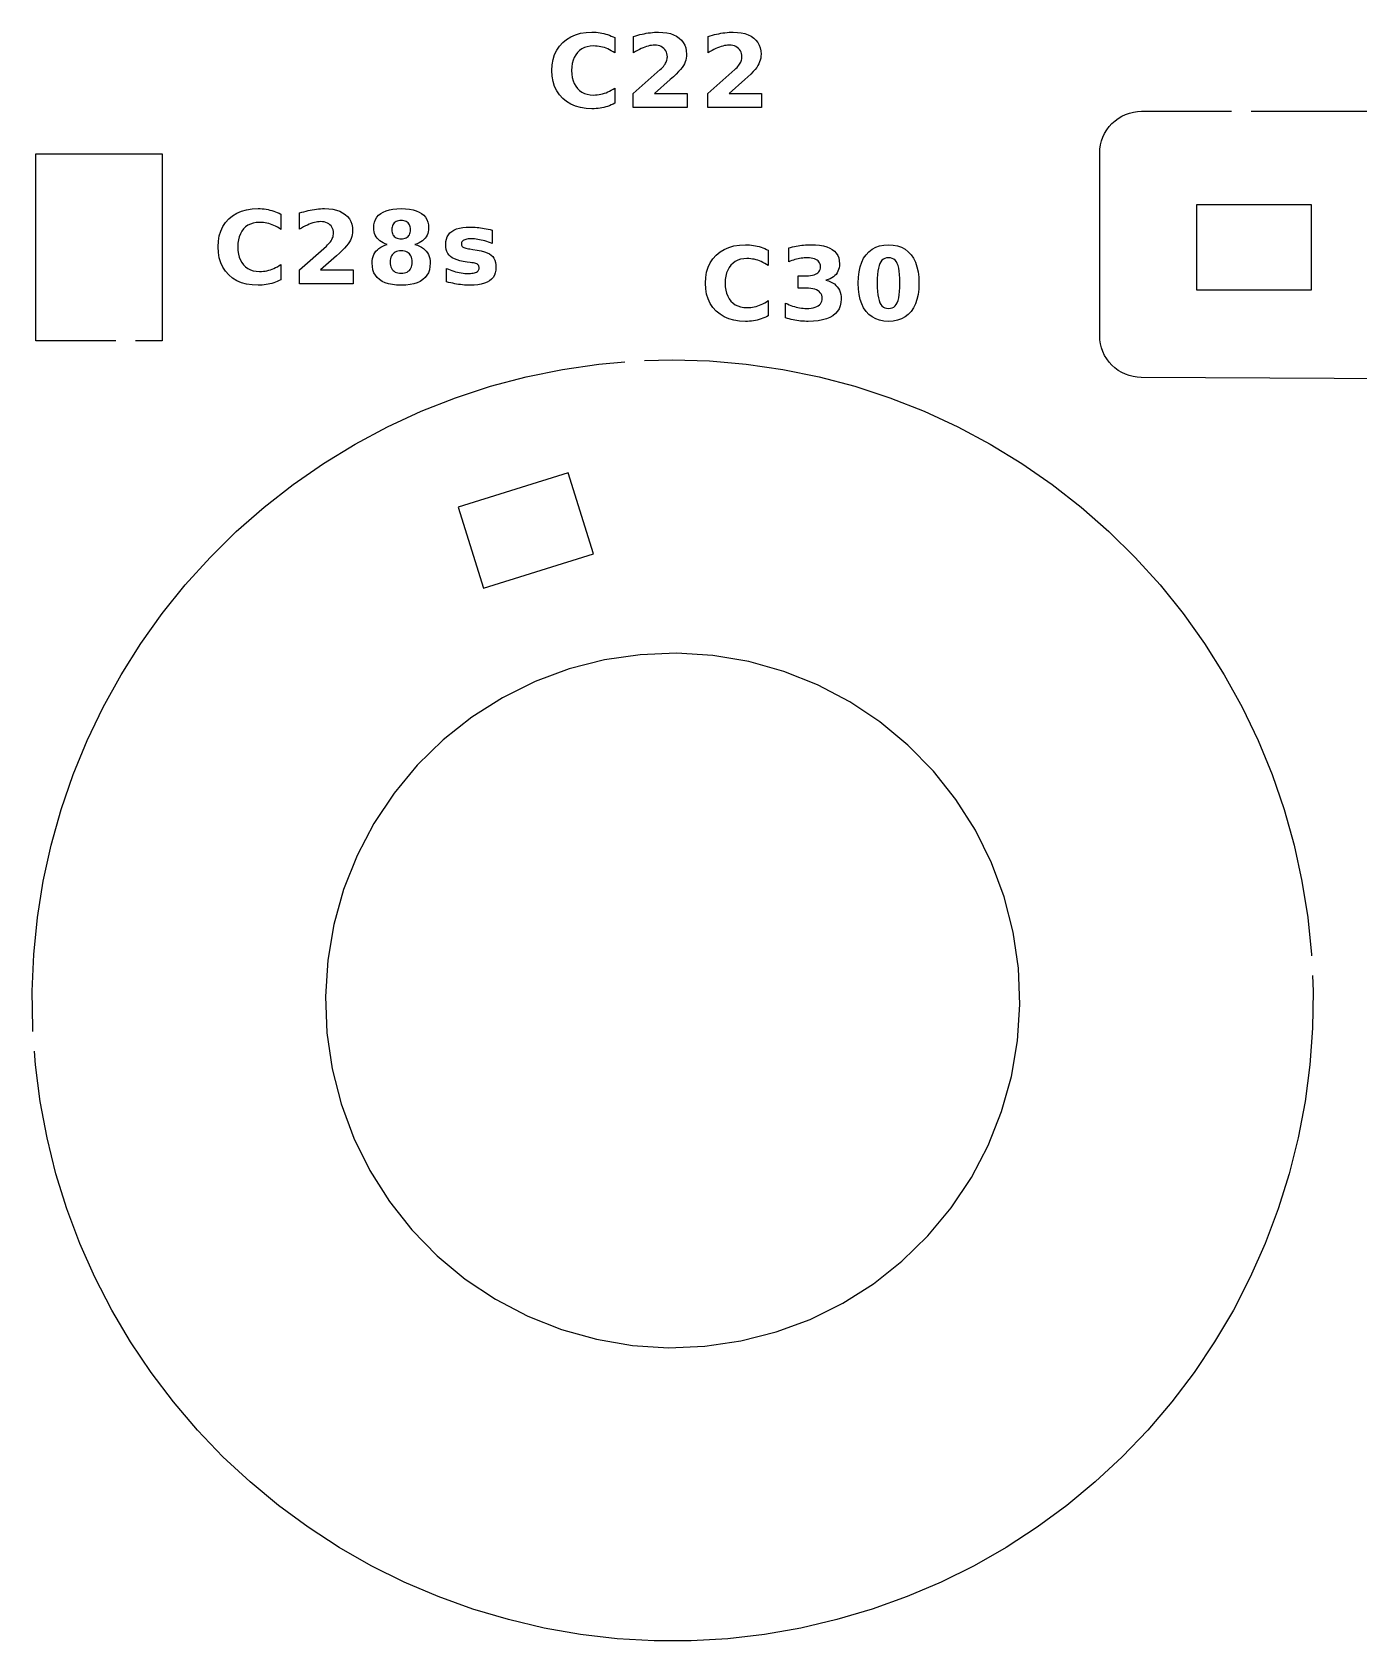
# Model space of a CAD drawing. Header units: millimetres. Extents: x 9 to 296, y 5 to 140.
# Drawn here: x 133.8 to 177.5, y 8.2 to 61.1 of the extents above; entities that cross this region are included whole.
import ezdxf

# ---------------------------------------------------------------- set-up
doc = ezdxf.new("R2010")
doc.units = ezdxf.units.MM
doc.layers.add('CUT', color=1, linetype='CONTINUOUS')
doc.layers.add('ENGRAVE', color=5, linetype='CONTINUOUS')

msp = doc.modelspace()

# ---------------------------------------------------------------- linework, layer by layer
at = {"layer": 'CUT', "color": 1}
for points in [[(242.2026, 49.3496), (170.2911, 49.7184), (170.1586, 49.7255), (170.0257, 49.7459), (169.8954, 49.7791), (169.7689, 49.825), (169.6475, 49.8829), (169.5324, 49.9525), (169.4246, 50.0329), (169.3252, 50.1235), (169.2351, 50.2234), (169.1552, 50.3316), (169.0862, 50.4471), (169.0289, 50.5688), (168.9837, 50.6954), (168.9512, 50.8259), (168.9315, 50.959), (168.925, 51.0915), (168.925, 57.1018), (168.9315, 57.2348), (168.9513, 57.3683), (168.9841, 57.4992), (169.0296, 57.6262), (169.0873, 57.7482), (169.1567, 57.864), (169.237, 57.9723), (169.3277, 58.0723), (169.4277, 58.163), (169.536, 58.2433), (169.6518, 58.3127), (169.7738, 58.3704), (169.9008, 58.4159), (170.0317, 58.4487), (170.1652, 58.4685), (170.2982, 58.475), (173.259, 58.475)], [(173.909, 58.475), (216.059, 58.475)], [(136.55, 50.925), (133.925, 50.925), (133.925, 57.075), (138.075, 57.075), (138.075, 50.925), (137.2, 50.925)], [(153.9507, 50.2729), (154.8731, 50.2995), (156.0872, 50.2644), (157.2974, 50.1595), (158.4995, 49.9851), (159.6895, 49.7417), (160.8635, 49.4301), (162.0177, 49.0514), (163.1481, 48.6068), (164.251, 48.0979), (165.3228, 47.5263), (166.3598, 46.8938), (167.3587, 46.2027), (168.3161, 45.4552), (169.2289, 44.6537), (170.0939, 43.801), (170.9084, 42.8999), (171.6697, 41.9533), (172.3751, 40.9645), (173.0224, 39.9367), (173.6094, 38.8732), (174.1342, 37.7778), (174.595, 36.6539), (174.9902, 35.5053), (175.3187, 34.3359), (175.5792, 33.1495), (175.7709, 31.95), (175.8933, 30.7415), (175.8952, 30.6959)], [(133.8256, 28.2023), (133.8176, 28.3137), (133.8001, 29.5283), (133.8526, 30.7418), (133.9749, 31.9503), (134.1667, 33.1498), (134.4272, 34.3362), (134.7557, 35.5056), (135.1509, 36.6542), (135.6117, 37.7781), (136.1365, 38.8735), (136.7235, 39.9369), (137.3709, 40.9648), (138.0763, 41.9536), (138.8376, 42.9001), (139.6521, 43.8012), (140.5172, 44.6539), (141.4299, 45.4554), (142.3874, 46.2029), (143.3863, 46.894), (144.4233, 47.5264), (145.4951, 48.098), (146.598, 48.607), (147.7284, 49.0515), (148.8826, 49.4302), (150.0566, 49.7417), (151.2467, 49.9851), (152.4487, 50.1596), (153.3022, 50.2335)], [(175.9233, 30.0465), (175.9457, 29.528), (175.9282, 28.3134), (175.8408, 27.1019), (175.6837, 25.8974), (175.4574, 24.704), (175.1628, 23.5256), (174.8008, 22.3661), (174.3726, 21.2294), (173.8796, 20.1193), (173.3234, 19.0394), (172.706, 17.9933), (172.0293, 16.9846), (171.2957, 16.0165), (170.5075, 15.0923), (169.6673, 14.215), (168.778, 13.3876), (167.8425, 12.6128), (166.864, 11.8932), (165.8456, 11.2312), (164.7907, 10.6289), (163.7029, 10.0884), (162.5858, 9.6115), (161.443, 9.1997), (160.2784, 8.8544), (159.0959, 8.5768), (157.8994, 8.3678), (156.6927, 8.2281), (155.4801, 8.1581), (154.2654, 8.1582), (153.0527, 8.2281), (151.8461, 8.3679), (150.6496, 8.5769), (149.467, 8.8545), (148.3025, 9.1998), (147.1597, 9.6116), (146.0426, 10.0885), (144.9548, 10.629), (143.9, 11.2313), (142.8816, 11.8934), (141.903, 12.613), (140.9675, 13.3878), (140.0782, 14.2153), (139.2381, 15.0925), (138.4499, 16.0168), (137.7163, 16.9849), (137.0396, 17.9936), (136.4222, 19.0397), (135.8661, 20.1196), (135.3731, 21.2297), (134.9449, 22.3664), (134.5829, 23.5259), (134.2883, 24.7043), (134.0621, 25.8977), (133.905, 27.1022), (133.8724, 27.554)]]:
    msp.add_lwpolyline(points, dxfattribs=at)
for points in [[(172.105, 52.605), (175.895, 52.605), (175.895, 55.395), (172.105, 55.395), (172.105, 52.605)], [(152.2695, 43.9214), (151.438, 46.5846), (147.8203, 45.4551), (148.6518, 42.7919), (152.2695, 43.9214)], [(164.8324, 34.8223), (164.1927, 35.8327), (163.4509, 36.7707), (162.6151, 37.626), (161.6945, 38.3893), (160.6991, 39.0521), (159.6399, 39.6073), (158.5285, 40.0487), (157.377, 40.3715), (156.1981, 40.5722), (155.0047, 40.6486), (153.8098, 40.5998), (152.6266, 40.4263), (151.468, 40.1302), (150.3467, 39.7145), (149.275, 39.1839), (148.2646, 38.5442), (147.3266, 37.8024), (146.4713, 36.9666), (145.708, 36.046), (145.0452, 35.0506), (144.49, 33.9914), (144.0486, 32.88), (143.7258, 31.7286), (143.5251, 30.5497), (143.4488, 29.3562), (143.4976, 28.1614), (143.671, 26.9781), (143.9672, 25.8195), (144.3828, 24.6982), (144.9134, 23.6265), (145.5531, 22.6161), (146.2949, 21.6781), (147.1307, 20.8228), (148.0513, 20.0596), (149.0467, 19.3967), (150.1059, 18.8416), (151.2173, 18.4002), (152.3688, 18.0773), (153.5477, 17.8766), (154.7411, 17.8003), (155.936, 17.8491), (157.1192, 18.0225), (158.2778, 18.3187), (159.3991, 18.7343), (160.4708, 19.2649), (161.4812, 19.9046), (162.4192, 20.6464), (163.2745, 21.4822), (164.0377, 22.4029), (164.7006, 23.3982), (165.2558, 24.4574), (165.6972, 25.5688), (166.02, 26.7203), (166.2207, 27.8992), (166.297, 29.0926), (166.2482, 30.2875), (166.0748, 31.4707), (165.7786, 32.6293), (165.363, 33.7506), (164.8324, 34.8223)]]:
    msp.add_lwpolyline(points, close=True, dxfattribs=at)
at = {"layer": 'ENGRAVE', "color": 5}
for points in [[(152.9114, 58.7097), (152.8527, 58.6835), (152.7932, 58.6598), (152.7328, 58.6385), (152.6716, 58.6196), (152.6097, 58.6032), (152.5468, 58.5893), (152.4831, 58.5779), (152.4184, 58.569), (152.3529, 58.5627), (152.2864, 58.5589), (152.219, 58.5576), (152.0237, 58.5671), (151.8423, 58.5953), (151.675, 58.6425), (151.5217, 58.7085), (151.3824, 58.7933), (151.2571, 58.897), (151.1487, 59.0168), (151.06, 59.1501), (150.991, 59.2968), (150.9417, 59.4569), (150.9122, 59.6304), (150.9023, 59.8174), (150.9122, 60.0049), (150.9417, 60.1788), (150.991, 60.3393), (151.06, 60.4862), (151.1487, 60.6196), (151.2571, 60.7394), (151.3824, 60.8431), (151.5217, 60.928), (151.675, 60.994), (151.8423, 61.0411), (152.0237, 61.0694), (152.219, 61.0788), (152.2864, 61.0775), (152.3529, 61.0737), (152.4184, 61.0674), (152.4831, 61.0585), (152.5468, 61.0472), (152.6097, 61.0332), (152.6716, 61.0168), (152.7328, 60.998), (152.7932, 60.9767), (152.8527, 60.9529), (152.9114, 60.9268), (152.9694, 60.8981), (152.9694, 60.3952), (152.9114, 60.4331), (152.8538, 60.4674), (152.7964, 60.4982), (152.7393, 60.5254), (152.6825, 60.5492), (152.6259, 60.5694), (152.569, 60.5863), (152.5111, 60.6001), (152.4522, 60.6109), (152.3923, 60.6186), (152.3314, 60.6232), (152.2695, 60.6247), (152.1617, 60.6187), (152.0619, 60.6008), (151.97, 60.571), (151.8861, 60.5292), (151.8101, 60.4755), (151.7421, 60.4099), (151.6835, 60.3337), (151.6354, 60.2485), (151.5981, 60.1543), (151.5714, 60.0511), (151.5554, 59.9388), (151.5501, 59.8174), (151.5554, 59.6966), (151.5714, 59.5847), (151.5981, 59.4817), (151.6354, 59.3877), (151.6835, 59.3027), (151.7421, 59.2266), (151.8101, 59.1609), (151.8861, 59.1072), (151.97, 59.0655), (152.0619, 59.0356), (152.1617, 59.0177), (152.2695, 59.0117), (152.3314, 59.0133), (152.3923, 59.0179), (152.4522, 59.0256), (152.5111, 59.0363), (152.569, 59.0502), (152.6259, 59.0671), (152.6825, 59.0873), (152.7393, 59.111), (152.7964, 59.1383), (152.8538, 59.1691), (152.9114, 59.2034), (152.9694, 59.2412), (152.9694, 58.7383), (152.9114, 58.7097)], [(155.3455, 58.6048), (153.5796, 58.6048), (153.5796, 59.0655), (154.4666, 59.8483), (154.5045, 59.884), (154.539, 59.9194), (154.57, 59.9545), (154.5975, 59.9894), (154.6217, 60.024), (154.6424, 60.0583), (154.6598, 60.0927), (154.674, 60.1276), (154.6851, 60.1629), (154.693, 60.1986), (154.6978, 60.2348), (154.6994, 60.2715), (154.6962, 60.3266), (154.6866, 60.378), (154.6707, 60.4257), (154.6484, 60.4697), (154.6197, 60.51), (154.5846, 60.5466), (154.5443, 60.5784), (154.4997, 60.6044), (154.451, 60.6247), (154.398, 60.6392), (154.3408, 60.6478), (154.2794, 60.6507), (154.2298, 60.649), (154.1787, 60.6438), (154.126, 60.6351), (154.0718, 60.6229), (154.0161, 60.6072), (153.9588, 60.5881), (153.9001, 60.5655), (153.84, 60.5395), (153.7785, 60.5102), (153.7157, 60.4774), (153.6516, 60.4413), (153.5861, 60.4017), (153.5861, 60.9356), (153.6565, 60.958), (153.7266, 60.9785), (153.7965, 60.9972), (153.866, 61.0141), (153.9353, 61.029), (154.0044, 61.0422), (154.0731, 61.0534), (154.1413, 61.0625), (154.209, 61.0696), (154.2764, 61.0747), (154.3432, 61.0778), (154.4097, 61.0788), (154.5496, 61.0735), (154.6788, 61.0575), (154.7972, 61.0308), (154.9048, 60.9934), (155.0016, 60.9454), (155.0875, 60.8867), (155.1614, 60.8185), (155.2218, 60.7419), (155.2688, 60.6568), (155.3024, 60.5634), (155.3225, 60.4615), (155.3292, 60.3513), (155.3264, 60.2858), (155.3179, 60.2219), (155.3036, 60.1594), (155.2837, 60.0984), (155.258, 60.039), (155.2267, 59.981), (155.1862, 59.9205), (155.1332, 59.8536), (155.0676, 59.7802), (154.9894, 59.7003), (154.8987, 59.614), (154.7954, 59.5212), (154.2762, 59.0655), (155.3455, 59.0655), (155.3455, 58.6048)], [(157.7982, 58.6048), (156.0322, 58.6048), (156.0322, 59.0655), (156.9193, 59.8483), (156.9572, 59.884), (156.9916, 59.9194), (157.0226, 59.9545), (157.0502, 59.9894), (157.0744, 60.024), (157.0951, 60.0583), (157.1125, 60.0927), (157.1267, 60.1276), (157.1378, 60.1629), (157.1457, 60.1986), (157.1505, 60.2348), (157.152, 60.2715), (157.1488, 60.3266), (157.1393, 60.378), (157.1233, 60.4257), (157.101, 60.4697), (157.0723, 60.51), (157.0373, 60.5466), (156.9969, 60.5784), (156.9524, 60.6044), (156.9036, 60.6247), (156.8507, 60.6392), (156.7935, 60.6478), (156.7321, 60.6507), (156.6825, 60.649), (156.6314, 60.6438), (156.5787, 60.6351), (156.5245, 60.6229), (156.4688, 60.6072), (156.4115, 60.5881), (156.3527, 60.5655), (156.2927, 60.5395), (156.2312, 60.5102), (156.1684, 60.4774), (156.1043, 60.4413), (156.0388, 60.4017), (156.0388, 60.9356), (156.1091, 60.958), (156.1793, 60.9785), (156.2491, 60.9972), (156.3187, 61.0141), (156.388, 61.029), (156.457, 61.0422), (156.5257, 61.0534), (156.5939, 61.0625), (156.6617, 61.0696), (156.729, 61.0747), (156.7959, 61.0778), (156.8623, 61.0788), (157.0023, 61.0735), (157.1315, 61.0575), (157.2499, 61.0308), (157.3575, 60.9934), (157.4542, 60.9454), (157.5402, 60.8867), (157.6141, 60.8185), (157.6745, 60.7419), (157.7215, 60.6568), (157.7551, 60.5634), (157.7752, 60.4615), (157.7819, 60.3513), (157.7791, 60.2858), (157.7705, 60.2219), (157.7563, 60.1594), (157.7363, 60.0984), (157.7107, 60.039), (157.6794, 59.981), (157.6389, 59.9205), (157.5859, 59.8536), (157.5203, 59.7802), (157.4421, 59.7003), (157.3514, 59.614), (157.2481, 59.5212), (156.7289, 59.0655), (157.7982, 59.0655), (157.7982, 58.6048)], [(141.8664, 52.8787), (141.8069, 52.8549), (141.7465, 52.8336), (141.6854, 52.8148), (141.6234, 52.7984), (141.5605, 52.7844), (141.4968, 52.7731), (141.4321, 52.7642), (141.3666, 52.7579), (141.3001, 52.7541), (141.2327, 52.7528), (141.0374, 52.7622), (140.856, 52.7905), (140.6887, 52.8376), (140.5354, 52.9036), (140.3961, 52.9885), (140.2708, 53.0922), (140.1624, 53.212), (140.0737, 53.3452), (140.0047, 53.4919), (139.9554, 53.6521), (139.9259, 53.8256), (139.916, 54.0126), (139.9259, 54.2), (139.9554, 54.374), (140.0047, 54.5344), (140.0737, 54.6813), (140.1624, 54.8147), (140.2708, 54.9346), (140.3961, 55.0383), (140.5354, 55.1231), (140.6887, 55.1891), (140.856, 55.2363), (141.0374, 55.2645), (141.2327, 55.274), (141.3001, 55.2727), (141.3666, 55.2689), (141.4321, 55.2626), (141.4968, 55.2537), (141.5605, 55.2423), (141.6234, 55.2284), (141.6854, 55.212), (141.7465, 55.1931), (141.8069, 55.1718), (141.8664, 55.1481), (141.9252, 55.1219), (141.9831, 55.0933), (141.9831, 54.5904), (141.9252, 54.6282), (141.8675, 54.6625), (141.8101, 54.6933), (141.753, 54.7206), (141.6962, 54.7443), (141.6396, 54.7645), (141.5827, 54.7814), (141.5248, 54.7953), (141.4659, 54.806), (141.406, 54.8137), (141.3451, 54.8183), (141.2832, 54.8199), (141.1754, 54.8139), (141.0756, 54.796), (140.9837, 54.7661), (140.8998, 54.7244), (140.8239, 54.6707), (140.7559, 54.605), (140.6972, 54.5289), (140.6492, 54.4437), (140.6118, 54.3495), (140.5851, 54.2462), (140.5691, 54.1339), (140.5638, 54.0126), (140.5691, 53.8917), (140.5851, 53.7798), (140.6118, 53.6769), (140.6492, 53.5829), (140.6972, 53.4978), (140.7559, 53.4217), (140.8239, 53.3561), (140.8998, 53.3024), (140.9837, 53.2606), (141.0756, 53.2308), (141.1754, 53.2129), (141.2832, 53.2069), (141.3451, 53.2084), (141.406, 53.213), (141.4659, 53.2207), (141.5248, 53.2315), (141.5827, 53.2453), (141.6396, 53.2622), (141.6962, 53.2824), (141.753, 53.3062), (141.8101, 53.3334), (141.8675, 53.3642), (141.9252, 53.3986), (141.9831, 53.4364), (141.9831, 52.9335), (141.9252, 52.9048), (141.8664, 52.8787)], [(144.3592, 52.8), (142.5933, 52.8), (142.5933, 53.2606), (143.4803, 54.0435), (143.5182, 54.0792), (143.5527, 54.1146), (143.5837, 54.1497), (143.6113, 54.1845), (143.6354, 54.2191), (143.6561, 54.2535), (143.6735, 54.2879), (143.6878, 54.3227), (143.6988, 54.358), (143.7068, 54.3938), (143.7115, 54.43), (143.7131, 54.4667), (143.7099, 54.5218), (143.7003, 54.5732), (143.6844, 54.6209), (143.6621, 54.6649), (143.6334, 54.7052), (143.5983, 54.7417), (143.558, 54.7736), (143.5134, 54.7996), (143.4647, 54.8199), (143.4117, 54.8343), (143.3545, 54.843), (143.2932, 54.8459), (143.2436, 54.8442), (143.1924, 54.8389), (143.1398, 54.8302), (143.0856, 54.818), (143.0298, 54.8024), (142.9725, 54.7832), (142.9138, 54.7607), (142.8537, 54.7347), (142.7923, 54.7053), (142.7295, 54.6726), (142.6653, 54.6364), (142.5998, 54.5969), (142.5998, 55.1307), (142.6702, 55.1531), (142.7403, 55.1737), (142.8102, 55.1924), (142.8798, 55.2092), (142.9491, 55.2242), (143.0181, 55.2373), (143.0868, 55.2485), (143.155, 55.2577), (143.2228, 55.2648), (143.2901, 55.2699), (143.357, 55.2729), (143.4234, 55.274), (143.5634, 55.2686), (143.6926, 55.2526), (143.8109, 55.2259), (143.9185, 55.1886), (144.0153, 55.1406), (144.1013, 55.0819), (144.1751, 55.0137), (144.2355, 54.937), (144.2825, 54.852), (144.3161, 54.7586), (144.3363, 54.6567), (144.343, 54.5464), (144.3401, 54.481), (144.3316, 54.417), (144.3173, 54.3546), (144.2974, 54.2936), (144.2718, 54.2341), (144.2404, 54.1761), (144.2, 54.1157), (144.1469, 54.0487), (144.0813, 53.9753), (144.0032, 53.8955), (143.9124, 53.8091), (143.8091, 53.7163), (143.2899, 53.2606), (144.3592, 53.2606), (144.3592, 52.8)], [(145.2387, 54.2147), (145.1922, 54.2549), (145.1518, 54.299), (145.1174, 54.347), (145.0894, 54.3988), (145.0675, 54.4545), (145.0519, 54.5139), (145.0426, 54.5771), (145.0395, 54.6441), (145.0458, 54.7425), (145.065, 54.8329), (145.0968, 54.9151), (145.1414, 54.9891), (145.1988, 55.055), (145.2689, 55.1128), (145.3514, 55.1621), (145.4458, 55.2023), (145.5521, 55.2337), (145.6704, 55.2561), (145.8006, 55.2695), (145.9428, 55.274), (146.0839, 55.2695), (146.2133, 55.2561), (146.331, 55.2339), (146.4368, 55.2027), (146.531, 55.1626), (146.6133, 55.1136), (146.6835, 55.0561), (146.7408, 54.9902), (146.7855, 54.9161), (146.8173, 54.8337), (146.8365, 54.743), (146.8428, 54.6441), (146.8397, 54.5771), (146.8303, 54.5139), (146.8146, 54.4545), (146.7926, 54.3988), (146.7643, 54.347), (146.7297, 54.299), (146.689, 54.2549), (146.6423, 54.2147), (146.5895, 54.1786), (146.5308, 54.1464), (146.466, 54.1182), (146.3952, 54.0939), (146.4743, 54.0688), (146.5467, 54.0389), (146.6123, 54.0042), (146.6712, 53.9648), (146.7234, 53.9207), (146.7688, 53.8718), (146.8073, 53.8183), (146.8389, 53.7603), (146.8634, 53.6978), (146.8809, 53.6309), (146.8914, 53.5595), (146.8949, 53.4836), (146.8883, 53.3681), (146.8682, 53.2623), (146.8349, 53.1664), (146.7882, 53.0803), (146.7282, 53.004), (146.6549, 52.9375), (146.5684, 52.8811), (146.469, 52.8349), (146.3568, 52.799), (146.2317, 52.7733), (146.0937, 52.7579), (145.9428, 52.7528), (145.7913, 52.7579), (145.6528, 52.7733), (145.5271, 52.799), (145.4143, 52.8349), (145.3145, 52.8811), (145.2274, 52.9375), (145.1536, 53.004), (145.0932, 53.0803), (145.0462, 53.1664), (145.0126, 53.2623), (144.9925, 53.3681), (144.9857, 53.4836), (144.9892, 53.5595), (144.9998, 53.6309), (145.0173, 53.6978), (145.0418, 53.7603), (145.0733, 53.8183), (145.1119, 53.8718), (145.1573, 53.9207), (145.2094, 53.9648), (145.2683, 54.0042), (145.334, 54.0389), (145.4063, 54.0688), (145.4854, 54.0939), (145.4147, 54.1182), (145.35, 54.1464), (145.2913, 54.1786), (145.2387, 54.2147)], [(145.652, 54.4524), (145.6677, 54.4171), (145.6878, 54.3855), (145.7125, 54.3576), (145.7412, 54.3337), (145.7739, 54.3142), (145.8103, 54.299), (145.8506, 54.2882), (145.8948, 54.2817), (145.9428, 54.2795), (145.9897, 54.2817), (146.033, 54.2882), (146.0726, 54.299), (146.1084, 54.3142), (146.1406, 54.3337), (146.169, 54.3576), (146.1934, 54.3855), (146.2133, 54.4171), (146.2288, 54.4524), (146.2399, 54.4914), (146.2465, 54.5342), (146.2488, 54.5806), (146.2465, 54.627), (146.2399, 54.6697), (146.2288, 54.7086), (146.2133, 54.7437), (146.1934, 54.7751), (146.169, 54.8028), (146.1406, 54.8264), (146.1084, 54.8457), (146.0726, 54.8608), (146.033, 54.8715), (145.9897, 54.8779), (145.9428, 54.8801), (145.8948, 54.8779), (145.8506, 54.8714), (145.8103, 54.8605), (145.7739, 54.8454), (145.7412, 54.8258), (145.7125, 54.802), (145.6878, 54.7741), (145.6677, 54.7426), (145.652, 54.7076), (145.6409, 54.6689), (145.6341, 54.6265), (145.6319, 54.5806), (145.6341, 54.5342), (145.6409, 54.4914), (145.652, 54.4524)], [(148.877, 54.1482), (148.8157, 54.171), (148.7551, 54.1916), (148.6953, 54.21), (148.6361, 54.2263), (148.5777, 54.2404), (148.5202, 54.2524), (148.4638, 54.2621), (148.4085, 54.2697), (148.3542, 54.2752), (148.301, 54.2784), (148.249, 54.2795), (148.196, 54.2783), (148.1478, 54.2749), (148.1043, 54.2691), (148.0656, 54.261), (148.0316, 54.2507), (148.0024, 54.238), (147.9778, 54.2229), (147.9576, 54.2053), (147.942, 54.1853), (147.9308, 54.1628), (147.924, 54.1377), (147.9218, 54.1102), (147.9235, 54.0878), (147.9286, 54.0672), (147.9371, 54.0484), (147.9489, 54.0314), (147.9642, 54.0162), (147.9828, 54.0028), (148.0059, 53.9909), (148.0343, 53.98), (148.0681, 53.9702), (148.1073, 53.9616), (148.1518, 53.954), (148.2018, 53.9475), (148.3043, 53.9328), (148.4454, 53.9118), (148.5701, 53.8867), (148.6786, 53.8575), (148.7709, 53.8243), (148.8468, 53.787), (148.9065, 53.7456), (148.9538, 53.6981), (148.9924, 53.6424), (149.0225, 53.5784), (149.044, 53.5062), (149.0568, 53.4258), (149.0611, 53.3371), (149.0552, 53.244), (149.0373, 53.159), (149.0074, 53.082), (148.9656, 53.013), (148.9119, 52.9521), (148.8463, 52.8993), (148.7688, 52.8545), (148.6796, 52.8179), (148.5785, 52.7894), (148.4658, 52.7691), (148.3413, 52.7569), (148.205, 52.7528), (148.1445, 52.7536), (148.0832, 52.756), (148.0213, 52.7599), (147.9587, 52.7655), (147.8954, 52.7726), (147.8315, 52.7813), (147.7669, 52.7916), (147.7017, 52.8034), (147.636, 52.8169), (147.5696, 52.8319), (147.5027, 52.8485), (147.4352, 52.8667), (147.4352, 53.3094), (147.4935, 53.2824), (147.5523, 53.2577), (147.6115, 53.2354), (147.6713, 53.2154), (147.7316, 53.1978), (147.7924, 53.1825), (147.8536, 53.1696), (147.9151, 53.159), (147.9769, 53.1507), (148.0391, 53.1449), (148.1015, 53.1413), (148.1643, 53.1402), (148.2189, 53.1415), (148.2689, 53.1454), (148.3141, 53.152), (148.3546, 53.1611), (148.3904, 53.1729), (148.4215, 53.1874), (148.4478, 53.2044), (148.4694, 53.2239), (148.4862, 53.246), (148.4982, 53.2706), (148.5054, 53.2977), (148.5077, 53.3273), (148.5061, 53.3523), (148.5011, 53.375), (148.4929, 53.3955), (148.4813, 53.4138), (148.4665, 53.4299), (148.4483, 53.4437), (148.4253, 53.456), (148.3956, 53.4673), (148.3594, 53.4777), (148.3167, 53.4871), (148.2674, 53.4956), (148.2115, 53.5031), (148.109, 53.5161), (147.9858, 53.5347), (147.8755, 53.5579), (147.7782, 53.5857), (147.6938, 53.6181), (147.6223, 53.6552), (147.5637, 53.6968), (147.516, 53.7446), (147.4769, 53.7999), (147.4465, 53.8628), (147.4248, 53.9334), (147.4118, 54.0115), (147.4075, 54.0972), (147.413, 54.1896), (147.4296, 54.2737), (147.4571, 54.3495), (147.4957, 54.4169), (147.5454, 54.4761), (147.6061, 54.5269), (147.6781, 54.5697), (147.7619, 54.6047), (147.8575, 54.6319), (147.9649, 54.6513), (148.0839, 54.663), (148.2148, 54.6669), (148.2689, 54.6662), (148.324, 54.6641), (148.38, 54.6608), (148.4369, 54.656), (148.4946, 54.6499), (148.5533, 54.6424), (148.6133, 54.6335), (148.675, 54.6231), (148.7385, 54.6111), (148.8036, 54.5976), (148.8705, 54.5825), (148.9391, 54.566), (148.9391, 54.1232), (148.877, 54.1482)], [(157.9607, 51.7155), (157.9019, 51.6893), (157.8424, 51.6656), (157.782, 51.6443), (157.7209, 51.6254), (157.6589, 51.609), (157.596, 51.5951), (157.5323, 51.5837), (157.4676, 51.5748), (157.4021, 51.5685), (157.3356, 51.5647), (157.2683, 51.5634), (157.0729, 51.5729), (156.8916, 51.6011), (156.7242, 51.6483), (156.5709, 51.7143), (156.4316, 51.7991), (156.3063, 51.9028), (156.1979, 52.0226), (156.1092, 52.1559), (156.0402, 52.3026), (155.9909, 52.4627), (155.9614, 52.6362), (155.9515, 52.8232), (155.9614, 53.0107), (155.9909, 53.1846), (156.0402, 53.3451), (156.1092, 53.492), (156.1979, 53.6254), (156.3063, 53.7452), (156.4316, 53.8489), (156.5709, 53.9338), (156.7242, 53.9998), (156.8916, 54.0469), (157.0729, 54.0752), (157.2683, 54.0846), (157.3356, 54.0833), (157.4021, 54.0795), (157.4676, 54.0732), (157.5323, 54.0643), (157.596, 54.0529), (157.6589, 54.039), (157.7209, 54.0226), (157.782, 54.0038), (157.8424, 53.9825), (157.9019, 53.9587), (157.9607, 53.9325), (158.0186, 53.9039), (158.0186, 53.401), (157.9607, 53.4388), (157.903, 53.4732), (157.8456, 53.5039), (157.7885, 53.5312), (157.7317, 53.5549), (157.6752, 53.5752), (157.6182, 53.5921), (157.5603, 53.6059), (157.5014, 53.6167), (157.4415, 53.6243), (157.3806, 53.629), (157.3187, 53.6305), (157.2109, 53.6245), (157.1111, 53.6066), (157.0192, 53.5768), (156.9353, 53.535), (156.8594, 53.4813), (156.7914, 53.4156), (156.7327, 53.3395), (156.6847, 53.2543), (156.6473, 53.1601), (156.6206, 53.0569), (156.6046, 52.9445), (156.5993, 52.8232), (156.6046, 52.7024), (156.6206, 52.5905), (156.6473, 52.4875), (156.6847, 52.3935), (156.7327, 52.3085), (156.7914, 52.2324), (156.8594, 52.1667), (156.9353, 52.113), (157.0192, 52.0712), (157.1111, 52.0414), (157.2109, 52.0235), (157.3187, 52.0175), (157.3806, 52.0191), (157.4415, 52.0237), (157.5014, 52.0314), (157.5603, 52.0421), (157.6182, 52.056), (157.6752, 52.0729), (157.7317, 52.0931), (157.7885, 52.1168), (157.8456, 52.1441), (157.903, 52.1749), (157.9607, 52.2092), (158.0186, 52.247), (158.0186, 51.7441), (157.9607, 51.7155)], [(160.0686, 52.8681), (160.1341, 52.834), (160.1931, 52.7946), (160.2455, 52.7501), (160.2914, 52.7003), (160.3304, 52.6456), (160.3624, 52.5861), (160.3872, 52.5219), (160.405, 52.4529), (160.4156, 52.3792), (160.4192, 52.3007), (160.4115, 52.1851), (160.3884, 52.0791), (160.35, 51.9827), (160.2962, 51.896), (160.227, 51.8189), (160.1425, 51.7514), (160.0432, 51.694), (159.9298, 51.647), (159.8023, 51.6104), (159.6607, 51.5843), (159.505, 51.5687), (159.3352, 51.5634), (159.2728, 51.5643), (159.2103, 51.5668), (159.1478, 51.571), (159.0852, 51.5768), (159.0227, 51.5843), (158.96, 51.5935), (158.8975, 51.6044), (158.8351, 51.617), (158.773, 51.6312), (158.7112, 51.6471), (158.6495, 51.6646), (158.5881, 51.6839), (158.5881, 52.1673), (158.6466, 52.1392), (158.705, 52.1135), (158.7633, 52.0902), (158.8214, 52.0693), (158.8794, 52.0507), (158.9372, 52.0346), (158.9948, 52.021), (159.0522, 52.0098), (159.1091, 52.0011), (159.1658, 51.9948), (159.2222, 51.9911), (159.2782, 51.9899), (159.358, 51.9923), (159.4313, 51.9995), (159.4981, 52.0114), (159.5585, 52.0282), (159.6124, 52.0498), (159.6599, 52.0761), (159.7004, 52.107), (159.7336, 52.142), (159.7594, 52.1811), (159.7778, 52.2244), (159.7888, 52.2719), (159.7925, 52.3235), (159.7888, 52.3766), (159.7774, 52.4253), (159.7586, 52.4694), (159.7321, 52.5091), (159.6982, 52.5443), (159.6566, 52.575), (159.6077, 52.6011), (159.5516, 52.6225), (159.4884, 52.6391), (159.4179, 52.6509), (159.3403, 52.6581), (159.2554, 52.6604), (159.0048, 52.6604), (159.0048, 53.0641), (159.2684, 53.0641), (159.3438, 53.0661), (159.4124, 53.0723), (159.4743, 53.0826), (159.5296, 53.097), (159.5781, 53.1155), (159.62, 53.1381), (159.6553, 53.165), (159.6842, 53.1961), (159.7067, 53.2315), (159.7227, 53.2712), (159.7324, 53.3153), (159.7356, 53.3636), (159.7324, 53.4085), (159.7231, 53.4498), (159.7075, 53.4877), (159.6857, 53.522), (159.6576, 53.5528), (159.6233, 53.58), (159.5833, 53.6034), (159.5381, 53.6225), (159.4878, 53.6374), (159.4323, 53.648), (159.3717, 53.6544), (159.3059, 53.6565), (159.2553, 53.6556), (159.2046, 53.6527), (159.1537, 53.648), (159.1026, 53.6413), (159.0513, 53.6328), (158.9999, 53.6224), (158.9484, 53.6101), (158.897, 53.596), (158.8457, 53.58), (158.7945, 53.5623), (158.7433, 53.5428), (158.6923, 53.5214), (158.6923, 53.9804), (158.754, 53.9971), (158.8156, 54.0123), (158.877, 54.026), (158.9382, 54.0383), (158.9993, 54.0491), (159.0601, 54.0586), (159.1207, 54.0665), (159.1809, 54.073), (159.2408, 54.0781), (159.3003, 54.0817), (159.3594, 54.0839), (159.4182, 54.0846), (159.5694, 54.0803), (159.7074, 54.0673), (159.8322, 54.0457), (159.9437, 54.0155), (160.042, 53.9767), (160.127, 53.9292), (160.1989, 53.873), (160.2577, 53.8081), (160.3034, 53.7345), (160.3361, 53.6521), (160.3557, 53.561), (160.3622, 53.4612), (160.3591, 53.3923), (160.3497, 53.3277), (160.3341, 53.2673), (160.3123, 53.2113), (160.2842, 53.1596), (160.2499, 53.1121), (160.2095, 53.069), (160.1631, 53.0304), (160.1107, 52.9963), (160.0524, 52.9667), (159.9881, 52.9415), (159.9179, 52.9209), (159.9965, 52.8971), (160.0686, 52.8681)], [(162.9125, 52.2883), (162.8619, 52.1407), (162.7968, 52.0084), (162.7172, 51.8914), (162.6243, 51.7912), (162.5194, 51.7092), (162.4023, 51.6454), (162.2731, 51.5999), (162.1317, 51.5725), (161.9783, 51.5634), (161.8243, 51.5725), (161.6826, 51.5999), (161.5531, 51.6454), (161.4357, 51.7092), (161.3306, 51.7912), (161.2377, 51.8914), (161.1581, 52.0084), (161.093, 52.1407), (161.0424, 52.2883), (161.0062, 52.4513), (160.9845, 52.6296), (160.9773, 52.8232), (160.9845, 53.0173), (161.0062, 53.196), (161.0424, 53.3593), (161.093, 53.5072), (161.1581, 53.6396), (161.2377, 53.7566), (161.3306, 53.8568), (161.4357, 53.9388), (161.5531, 54.0026), (161.6826, 54.0482), (161.8243, 54.0755), (161.9783, 54.0846), (162.1317, 54.0755), (162.2731, 54.0482), (162.4023, 54.0026), (162.5194, 53.9388), (162.6243, 53.8568), (162.7172, 53.7566), (162.7968, 53.6396), (162.8619, 53.5072), (162.9125, 53.3593), (162.9487, 53.196), (162.9704, 53.0173), (162.9776, 52.8232), (162.9704, 52.6296), (162.9487, 52.4513), (162.9125, 52.2883)], [(145.7446, 53.8446), (145.7063, 53.8206), (145.6726, 53.7912), (145.6437, 53.7569), (145.6201, 53.718), (145.6018, 53.6744), (145.5887, 53.6263), (145.5808, 53.5735), (145.5782, 53.5161), (145.5808, 53.4588), (145.5887, 53.4061), (145.6018, 53.3581), (145.6201, 53.3147), (145.6437, 53.276), (145.6726, 53.2419), (145.7063, 53.2128), (145.7446, 53.189), (145.7873, 53.1705), (145.8346, 53.1573), (145.8864, 53.1493), (145.9428, 53.1467), (145.9986, 53.1493), (146.0498, 53.1573), (146.0966, 53.1705), (146.1388, 53.189), (146.1765, 53.2128), (146.2097, 53.2419), (146.238, 53.276), (146.2612, 53.3147), (146.2793, 53.3581), (146.2922, 53.4061), (146.2999, 53.4588), (146.3025, 53.5161), (146.2999, 53.574), (146.2922, 53.6271), (146.2793, 53.6754), (146.2612, 53.7191), (146.238, 53.7579), (146.2097, 53.792), (146.1765, 53.8211), (146.1388, 53.8449), (146.0966, 53.8634), (146.0498, 53.8767), (145.9986, 53.8846), (145.9428, 53.8872), (145.8864, 53.8846), (145.8346, 53.8766), (145.7873, 53.8632), (145.7446, 53.8446)], [(162.3296, 53.2165), (162.313, 53.316), (162.2917, 53.4006), (162.2655, 53.4702), (162.2338, 53.5271), (162.1957, 53.5737), (162.151, 53.6099), (162.0999, 53.6358), (162.0423, 53.6514), (161.9783, 53.6565), (161.9142, 53.6514), (161.8566, 53.6358), (161.8053, 53.6099), (161.7605, 53.5737), (161.7222, 53.5271), (161.6902, 53.4702), (161.6638, 53.4006), (161.6423, 53.316), (161.6255, 53.2165), (161.6135, 53.102), (161.6063, 52.9725), (161.6039, 52.8281), (161.6063, 52.6821), (161.6135, 52.5512), (161.6255, 52.4354), (161.6423, 52.3347), (161.6638, 52.2492), (161.6902, 52.1787), (161.7222, 52.121), (161.7605, 52.0738), (161.8053, 52.0371), (161.8566, 52.0108), (161.9142, 51.9951), (161.9783, 51.9899), (162.0418, 51.9951), (162.0991, 52.0108), (162.15, 52.0371), (162.1946, 52.0738), (162.2328, 52.121), (162.2647, 52.1787), (162.2911, 52.2492), (162.3127, 52.3347), (162.3294, 52.4354), (162.3414, 52.5512), (162.3486, 52.6821), (162.351, 52.8281), (162.3486, 52.9725), (162.3415, 53.102), (162.3296, 53.2165)]]:
    msp.add_lwpolyline(points, close=True, dxfattribs=at)

doc.saveas('drawing.dxf')
